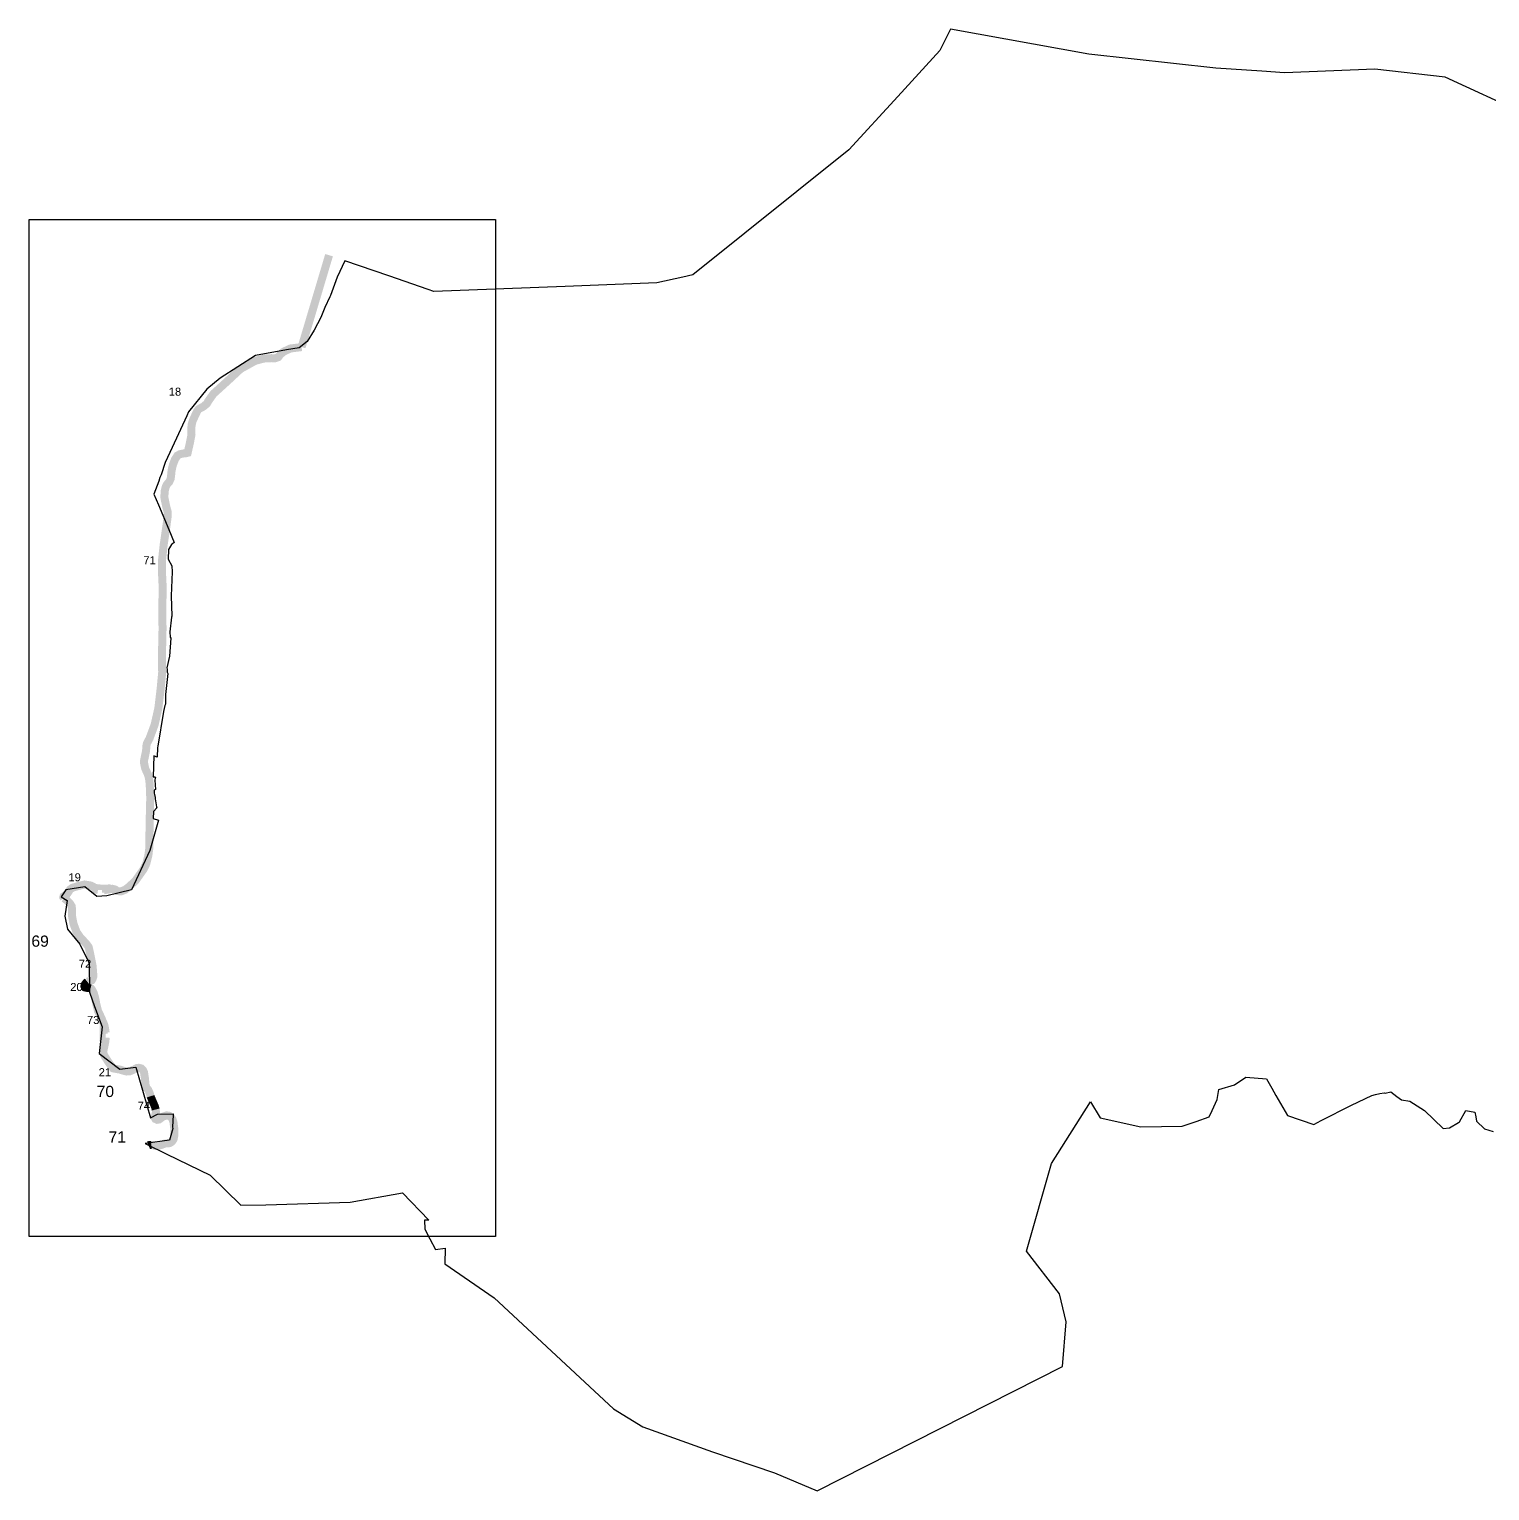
# Model space of a CAD drawing. Header units: metres. Extents: x 261539 to 373402, y 2100587 to 2213332.
# Drawn here: x 266351 to 275476, y 2129475 to 2138607 of the extents above; entities that cross this region are included whole.
import ezdxf

# ---------------------------------------------------------------- set-up
doc = ezdxf.new("R2010")
doc.units = ezdxf.units.M
for name, color, linetype in [('ARTIFICIALLY PROTECTED', 10, 'Continuous'), ('DISTRICT BOUNDRY', 86, 'Continuous'), ('NATURALLY PROTECTED', 3, 'Continuous'), ('ROCKY AREA', 12, 'Continuous'), ('UNPROTECTED', 130, 'Continuous'), ('UNPROTECTED DUR TO CREEK', 150, 'Continuous')]:
    doc.layers.add(name, color=color, linetype=linetype)
doc.styles.get("Standard").update_dxf_attribs({"font": 'arial.ttf'})
picture_1 = doc.add_image_def('image1.ecw', size_in_pixel=(8537, 18625))

msp = doc.modelspace()

# ---------------------------------------------------------------- linework, layer by layer
at = {"layer": 'ARTIFICIALLY PROTECTED', "const_width": 50, "flags": 128}
for points in [[(267193.1, 2135400.9), (267190.7, 2135384.2), (267179.9, 2135283.8), (267180.2, 2135212.6), (267182.9, 2135156.7)], [(266736, 2132807.5), (266746.6, 2132755.1), (266750.7, 2132703.5), (266750.6, 2132686.5), (266746.5, 2132673.1), (266741, 2132664.2), (266713.6, 2132655.2)], [(266733.6, 2132613.8), (266737.7, 2132612.7), (266744.5, 2132604.1), (266755.4, 2132580.4), (266763, 2132552.5), (266770.1, 2132515), (266780.3, 2132473), (266802.4, 2132427.5), (266808.9, 2132410.4), (266819.3, 2132387.3), (266822.9, 2132372.6), (266824.5, 2132362.2), (266815.2, 2132361.2), (266814.9, 2132307.2), (266828.4, 2132306.6)], [(267109.2, 2131940.2), (267112.1, 2131931.1), (267136.5, 2131874.4), (267141, 2131857.1)]]:
    msp.add_lwpolyline(points, dxfattribs=at)
at = {"layer": 'DISTRICT BOUNDRY'}
msp.add_polyline3d([(275696.2, 2138078, 0), (275196.9, 2138306.9, 0), (274757, 2138356, 0), (274194, 2138335.1, 0), (274051.6, 2138344.7, 0), (273764.7, 2138364, 0), (272970.8, 2138449.9, 0), (272106.1, 2138606.5, 0), (272039.4, 2138473.2, 0), (271778, 2138186.9, 0), (271472.6, 2137852.3, 0), (270496.3, 2137071.7, 0), (270435.3, 2137057.9, 0), (270271.4, 2137021.3, 0), (269699.3, 2136999.3, 0), (268878.5, 2136967.8, 0), (268843.3, 2136980, 0), (268597.6, 2137065, 0), (268322, 2137160.5, 0), (268275.4, 2137057.2, 0), (268233, 2136943, 0), (268229.9, 2136934.6, 0), (268197.2, 2136867.7, 0), (268172.8, 2136806, 0), (268130.5, 2136725.7, 0), (268086.7, 2136654.7, 0), (268037.9, 2136615.2, 0), (267958.9, 2136602.8, 0), (267763.5, 2136567.8, 0), (267543.5, 2136425.6, 0), (267460.4, 2136358, 0), (267346.2, 2136215.1, 0), (267335.5, 2136191.3, 0), (267243.9, 2135994.2, 0), (267199.9, 2135899.2, 0), (267174.4, 2135822.8, 0), (267167.2, 2135805.6, 0), (267160.9, 2135782.6, 0), (267130.2, 2135701.2, 0), (267158.5, 2135635.6, 0), (267222.7, 2135480, 0), (267256.2, 2135400.4, 0), (267246.6, 2135390.5, 0), (267239.7, 2135388, 0), (267221.9, 2135355.7, 0), (267219.4, 2135296.4, 0), (267240.8, 2135253.8, 0), (267243.8, 2135215.6, 0), (267236.6, 2135066.1, 0), (267240.9, 2134939.5, 0), (267238.9, 2134932.8, 0), (267229.2, 2134841.3, 0), (267231.7, 2134807.6, 0), (267235.8, 2134802.4, 0), (267227.2, 2134690.4, 0), (267211.5, 2134616.1, 0), (267212.5, 2134609.3, 0), (267212.6, 2134590.4, 0), (267216.1, 2134581.7, 0), (267201.7, 2134450.4, 0), (267202.8, 2134444.9, 0), (267201.4, 2134389.7, 0), (267198.9, 2134380.5, 0), (267188.9, 2134343.9, 0), (267153.6, 2134126.8, 0), (267152.4, 2134119.5, 0), (267149.5, 2134058.7, 0), (267134.1, 2134063.9, 0), (267128.4, 2134066, 0), (267124.4, 2133935.6, 0), (267133.1, 2133934.6, 0), (267139, 2133933.9, 0), (267137.6, 2133926.5, 0), (267135.4, 2133914.6, 0), (267139.1, 2133855.7, 0), (267132.4, 2133851.8, 0), (267131.9, 2133834.5, 0), (267133.4, 2133825.8, 0), (267136.8, 2133806.2, 0), (267138.3, 2133797.2, 0), (267146.8, 2133748.4, 0), (267147.8, 2133742.5, 0), (267126.8, 2133719.6, 0), (267125.4, 2133674.4, 0), (267158.1, 2133665.4, 0), (267103.9, 2133475.1, 0), (266989.7, 2133230.5, 0), (266835.2, 2133191.3, 0), (266774, 2133187.5, 0), (266699.2, 2133247.5, 0), (266580.3, 2133229.6, 0), (266549.9, 2133185, 0), (266587.3, 2133163.2, 0), (266573.1, 2133065.7, 0), (266590.1, 2132983.8, 0), (266667.8, 2132889.8, 0), (266724.1, 2132776.3, 0), (266724.3, 2132768.4, 0), (266727.4, 2132599.9, 0), (266727.5, 2132590.8, 0), (266758.3, 2132500.8, 0), (266806.2, 2132374, 0), (266787.3, 2132206.8, 0), (266917.4, 2132109.5, 0), (267016.8, 2132122.3, 0), (267107.7, 2131805.9, 0), (267153, 2131829, 0), (267250, 2131830.5, 0), (267249.7, 2131823.8, 0), (267246.1, 2131747.6, 0), (267248.1, 2131738.8, 0), (267226.4, 2131666.3, 0), (267075.4, 2131644, 0), (267211.5, 2131578, 0), (267481.6, 2131446.9, 0), (267673.1, 2131260.2, 0), (267829.8, 2131261.4, 0), (268356.6, 2131277.2, 0), (268356.6, 2131277.2, 0), (268356.6, 2131277.2, 0), (268356.6, 2131277.2, 0), (268683.9, 2131335.8, 0), (268683.9, 2131335.8, 0), (268683.9, 2131335.8, 0), (268683.9, 2131335.8, 0), (268848.2, 2131166.2, 0), (268848.2, 2131166.2, 0), (268848.2, 2131166.2, 0), (268848.2, 2131166.2, 0), (268848.2, 2131166.2, 0), (268848.2, 2131166.2, 0), (268848.2, 2131166.2, 0), (268848.2, 2131166.2, 0), (268848.2, 2131166.2, 0), (268821.4, 2131165.8, 0), (268821.4, 2131165.8, 0), (268821.4, 2131165.8, 0), (268821.4, 2131165.8, 0), (268821.4, 2131165.8, 0), (268821.4, 2131165.8, 0), (268821.4, 2131165.8, 0), (268823.3, 2131110, 0), (268823.3, 2131110, 0), (268854.7, 2131048.7, 0), (268854.7, 2131048.7, 0), (268889, 2130983.2, 0), (268949.8, 2130991.7, 0), (268948.2, 2130892.8, 0), (268948.2, 2130892.8, 0), (268948.2, 2130892.8, 0), (268948.2, 2130892.8, 0), (269254.8, 2130679.7, 0), (270001.7, 2129986.5, 0), (270001.7, 2129986.5, 0), (270001.7, 2129986.5, 0), (270001.7, 2129986.5, 0), (270001.7, 2129986.5, 0), (270001.7, 2129986.5, 0), (270001.7, 2129986.5, 0), (270184.2, 2129875.3, 0), (270184.2, 2129875.3, 0), (270184.2, 2129875.3, 0), (270618.9, 2129717.7, 0), (270618.9, 2129717.7, 0), (271007.4, 2129586.2, 0), (271007.4, 2129586.2, 0), (271273.1, 2129475.1, 0), (271273.1, 2129475.1, 0), (272806.7, 2130252.4, 0), (272806.7, 2130252.4, 0), (272806.7, 2130252.4, 0), (272806.7, 2130252.4, 0), (272806.7, 2130252.4, 0), (272830.4, 2130529.7, 0), (272830.4, 2130529.7, 0), (272786.9, 2130705.1, 0), (272582.3, 2130973, 0), (272738.5, 2131520.4, 0), (272738.5, 2131520.4, 0), (272738.5, 2131520.4, 0), (272982, 2131904.5, 0), (272982, 2131904.5, 0), (272982, 2131904.5, 0), (272982, 2131904.5, 0), (273042.8, 2131805.7, 0), (273295.5, 2131749.6, 0), (273554.2, 2131753.1, 0), (273641.3, 2131782.9, 0), (273722.5, 2131810.7, 0), (273741.9, 2131851.8, 0), (273773.8, 2131919.4, 0), (273773.8, 2131919.4, 0), (273783.9, 2131981.3, 0), (273881.9, 2132011.4, 0), (273881.9, 2132011.4, 0), (273881.9, 2132011.4, 0), (273951.7, 2132060.2, 0), (274081.1, 2132048.4, 0), (274113.7, 2131991.5, 0), (274140.3, 2131945.6, 0), (274213.4, 2131819, 0), (274376.3, 2131764.4, 0), (274421.8, 2131787.6, 0), (274612.6, 2131883.4, 0), (274739.3, 2131945.2, 0), (274761.5, 2131950.2, 0), (274789.3, 2131956.4, 0), (274817, 2131960.5, 0), (274822.2, 2131958.8, 0), (274858, 2131967.7, 0), (274896.5, 2131938.1, 0), (274924, 2131917.1, 0), (274975.7, 2131908.4, 0), (275068.9, 2131850, 0), (275184, 2131737.7, 0), (275223.8, 2131741.7, 0), (275281.1, 2131775.5, 0), (275287.6, 2131779.3, 0), (275325.6, 2131850.5, 0), (275383.2, 2131840.6, 0), (275388.8, 2131811, 0), (275393.9, 2131784, 0), (275443.4, 2131735.7, 0), (275496.8, 2131720.1, 0)], dxfattribs=at)
at = {"layer": 'NATURALLY PROTECTED', "const_width": 50, "flags": 128}
for points in [[(267182.9, 2135156.7), (267185, 2135115.4), (267182.1, 2134992.7), (267183.7, 2134859.1), (267180.8, 2134727.7), (267181.4, 2134588.4), (267172.4, 2134490.9), (267157.4, 2134363.1), (267134.1, 2134260.9), (267102.4, 2134175.2), (267085.8, 2134144.5), (267082.9, 2134130.2), (267080.7, 2134097), (267068.2, 2134037.4), (267068.2, 2134021.7), (267075.2, 2133988.2), (267093.1, 2133949), (267099.5, 2133923.9), (267103.6, 2133887.8), (267106.9, 2133803.2), (267103.6, 2133670), (267101.4, 2133546.3), (267101.1, 2133489.9), (267095, 2133444.3), (267082.9, 2133395.1), (267066.2, 2133359.7), (267017, 2133289.6), (266977.4, 2133251), (266949.3, 2133229.9), (266924.7, 2133220), (266901.7, 2133221.9), (266888.5, 2133231.1), (266870.3, 2133236.2), (266840.6, 2133231.1), (266839.3, 2133237.8), (266806.8, 2133236.6), (266780.9, 2133239.4), (266780.6, 2133228.6)], [(266567.7, 2133176.9), (266583, 2133166), (266604.6, 2133145.8), (266615.8, 2133127.4), (266618.9, 2133102.3), (266618.9, 2133062), (266627, 2133018.1), (266646.5, 2132966.3), (266669.5, 2132932.1), (266703.7, 2132896.8), (266722.1, 2132872.3), (266729.8, 2132838.1), (266736, 2132807.5)], [(267006.2, 2132107.1), (267025.6, 2132117), (267035.6, 2132117.7), (267050.4, 2132113.8), (267061.6, 2132103.5), (267067.7, 2132089.7), (267072.9, 2132057.6), (267078, 2132006.7), (267083.8, 2131991.3), (267094.4, 2131979.7), (267102.1, 2131962.3), (267109.2, 2131940.2)], [(267141, 2131857.1), (267141.7, 2131854.7), (267142, 2131837.7), (267137.8, 2131820), (267135.5, 2131804.2), (267139.4, 2131797.8), (267150, 2131792.7), (267162.9, 2131794.9), (267185.4, 2131812.3), (267209.5, 2131820.3), (267225.6, 2131818), (267235.9, 2131810.6), (267245.8, 2131796.8), (267251.7, 2131778.8), (267256.8, 2131739.9), (267258.1, 2131699.4), (267252.6, 2131671.6), (267243.3, 2131657.1), (267231.1, 2131648.5), (267218.5, 2131645.2), (267208.2, 2131645.2), (267196, 2131643.7), (267179.9, 2131636.9), (267163.8, 2131632.1), (267152.9, 2131629.2), (267136.8, 2131629.8), (267123, 2131633.3), (267114, 2131635.9)]]:
    msp.add_lwpolyline(points, dxfattribs=at)
at = {"layer": 'UNPROTECTED', "const_width": 50, "flags": 128}
for points in [[(268052.8, 2136620.6), (267982.8, 2136611.8), (267941, 2136592.5), (267920.1, 2136574.8), (267906.4, 2136557.1), (267887.1, 2136550.7), (267863.8, 2136551.5), (267816.3, 2136549), (267762.4, 2136534.6), (267670.6, 2136483.9), (267588.6, 2136407.5), (267502.2, 2136329.2), (267471.7, 2136286.5), (267460.1, 2136266.6), (267439, 2136249), (267409.2, 2136232.8), (267399.9, 2136219.9), (267390.4, 2136200.2), (267372.4, 2136160.6), (267365.4, 2136135.3), (267363.2, 2136106.6), (267364.6, 2136073.4), (267353.7, 2136017.8), (267343.5, 2135973.5), (267340.6, 2135960.1), (267328.4, 2135957.2), (267315.7, 2135956.2), (267293.3, 2135951.7), (267276.7, 2135942.5), (267261.3, 2135918.7), (267248.3, 2135884.5), (267240.6, 2135851.7), (267237.4, 2135820.7), (267234.5, 2135798.2), (267225.6, 2135778.8), (267210.9, 2135762.2), (267203.6, 2135746.8), (267197.5, 2135722.9), (267194.9, 2135684.3), (267198.1, 2135665.3), (267208.3, 2135617.4), (267215.3, 2135592.9), (267215, 2135557.7), (267209.3, 2135512.6), (267193.1, 2135400.9)], [(266780.6, 2133228.6), (266768.1, 2133230.8), (266761.1, 2133236.6), (266750.6, 2133249), (266733.6, 2133257), (266696.7, 2133263.1), (266652.4, 2133251.9), (266620.7, 2133242.6), (266605.4, 2133231.8), (266594.2, 2133213.6), (266584.6, 2133200.8), (266575.7, 2133195.7), (266565.1, 2133188.7), (266563.9, 2133182.9), (266567.7, 2133176.9)], [(266713.6, 2132655.2), (266706.3, 2132649.7), (266697.5, 2132637), (266695.5, 2132627.6), (266699.9, 2132619.5), (266708.8, 2132617.3), (266724.4, 2132616.3), (266733.6, 2132613.8)], [(266828.4, 2132306.6), (266826.8, 2132285.1), (266818.1, 2132242.6), (266812.6, 2132215.9), (266818.8, 2132195.2), (266849.6, 2132147.3), (266874.7, 2132114.2), (266893.3, 2132110.7), (266920.1, 2132105.8), (266942.2, 2132098.7), (266958.6, 2132094.6), (266980.2, 2132096.2), (267006.2, 2132107.1)], [(267114, 2131635.9), (267101.4, 2131635.3), (267096, 2131633.1)]]:
    msp.add_lwpolyline(points, dxfattribs=at)
at = {"layer": 'UNPROTECTED DUR TO CREEK', "const_width": 50, "flags": 128}
msp.add_lwpolyline([(268052.8, 2136620.6), (268224.1, 2137194.8)], dxfattribs=at)

# ---------------------------------------------------------------- texts
at = {"layer": 'ARTIFICIALLY PROTECTED', "char_height": 50, "attachment_point": 1}
for s, insert in [('71', (267063.7, 2135314.1)), ('72', (266660.7, 2132793.4)), ('73', (266711.6, 2132441.6)), ('74', (267028.3, 2131906))]:
    msp.add_mtext_dynamic_manual_height_columns(s, width=84.374, gutter_width=1, heights=[0], dxfattribs=dict(at, insert=insert))
at = {"layer": 'NATURALLY PROTECTED', "char_height": 70, "attachment_point": 1}
for s, insert in [('69', (266364.4, 2132944.2)), ('70', (266772.2, 2132005.1)), ('71', (266846.3, 2131720.8))]:
    msp.add_mtext_dynamic_manual_height_columns(s, width=95.172, gutter_width=1, heights=[0], dxfattribs=dict(at, insert=insert))
at = {"layer": 'UNPROTECTED', "char_height": 50, "attachment_point": 1}
for s, insert in [('18', (267222.5, 2136367)), ('19', (266595.5, 2133333)), ('20', (266606.8, 2132647.7)), ('21', (266784.7, 2132115.3))]:
    msp.add_mtext_dynamic_manual_height_columns(s, width=70.183, gutter_width=1, heights=[0], dxfattribs=dict(at, insert=insert))

# ---------------------------------------------------------------- pictures from other files: only their frames are drawn
at = {"layer": 'ROCKY AREA'}
image = msp.add_image(picture_1, insert=(266350.8, 2131062.7), size_in_units=(2912.7, 6354.5), dxfattribs=at)
image.dxf.flags = 7

doc.saveas('drawing.dxf')
